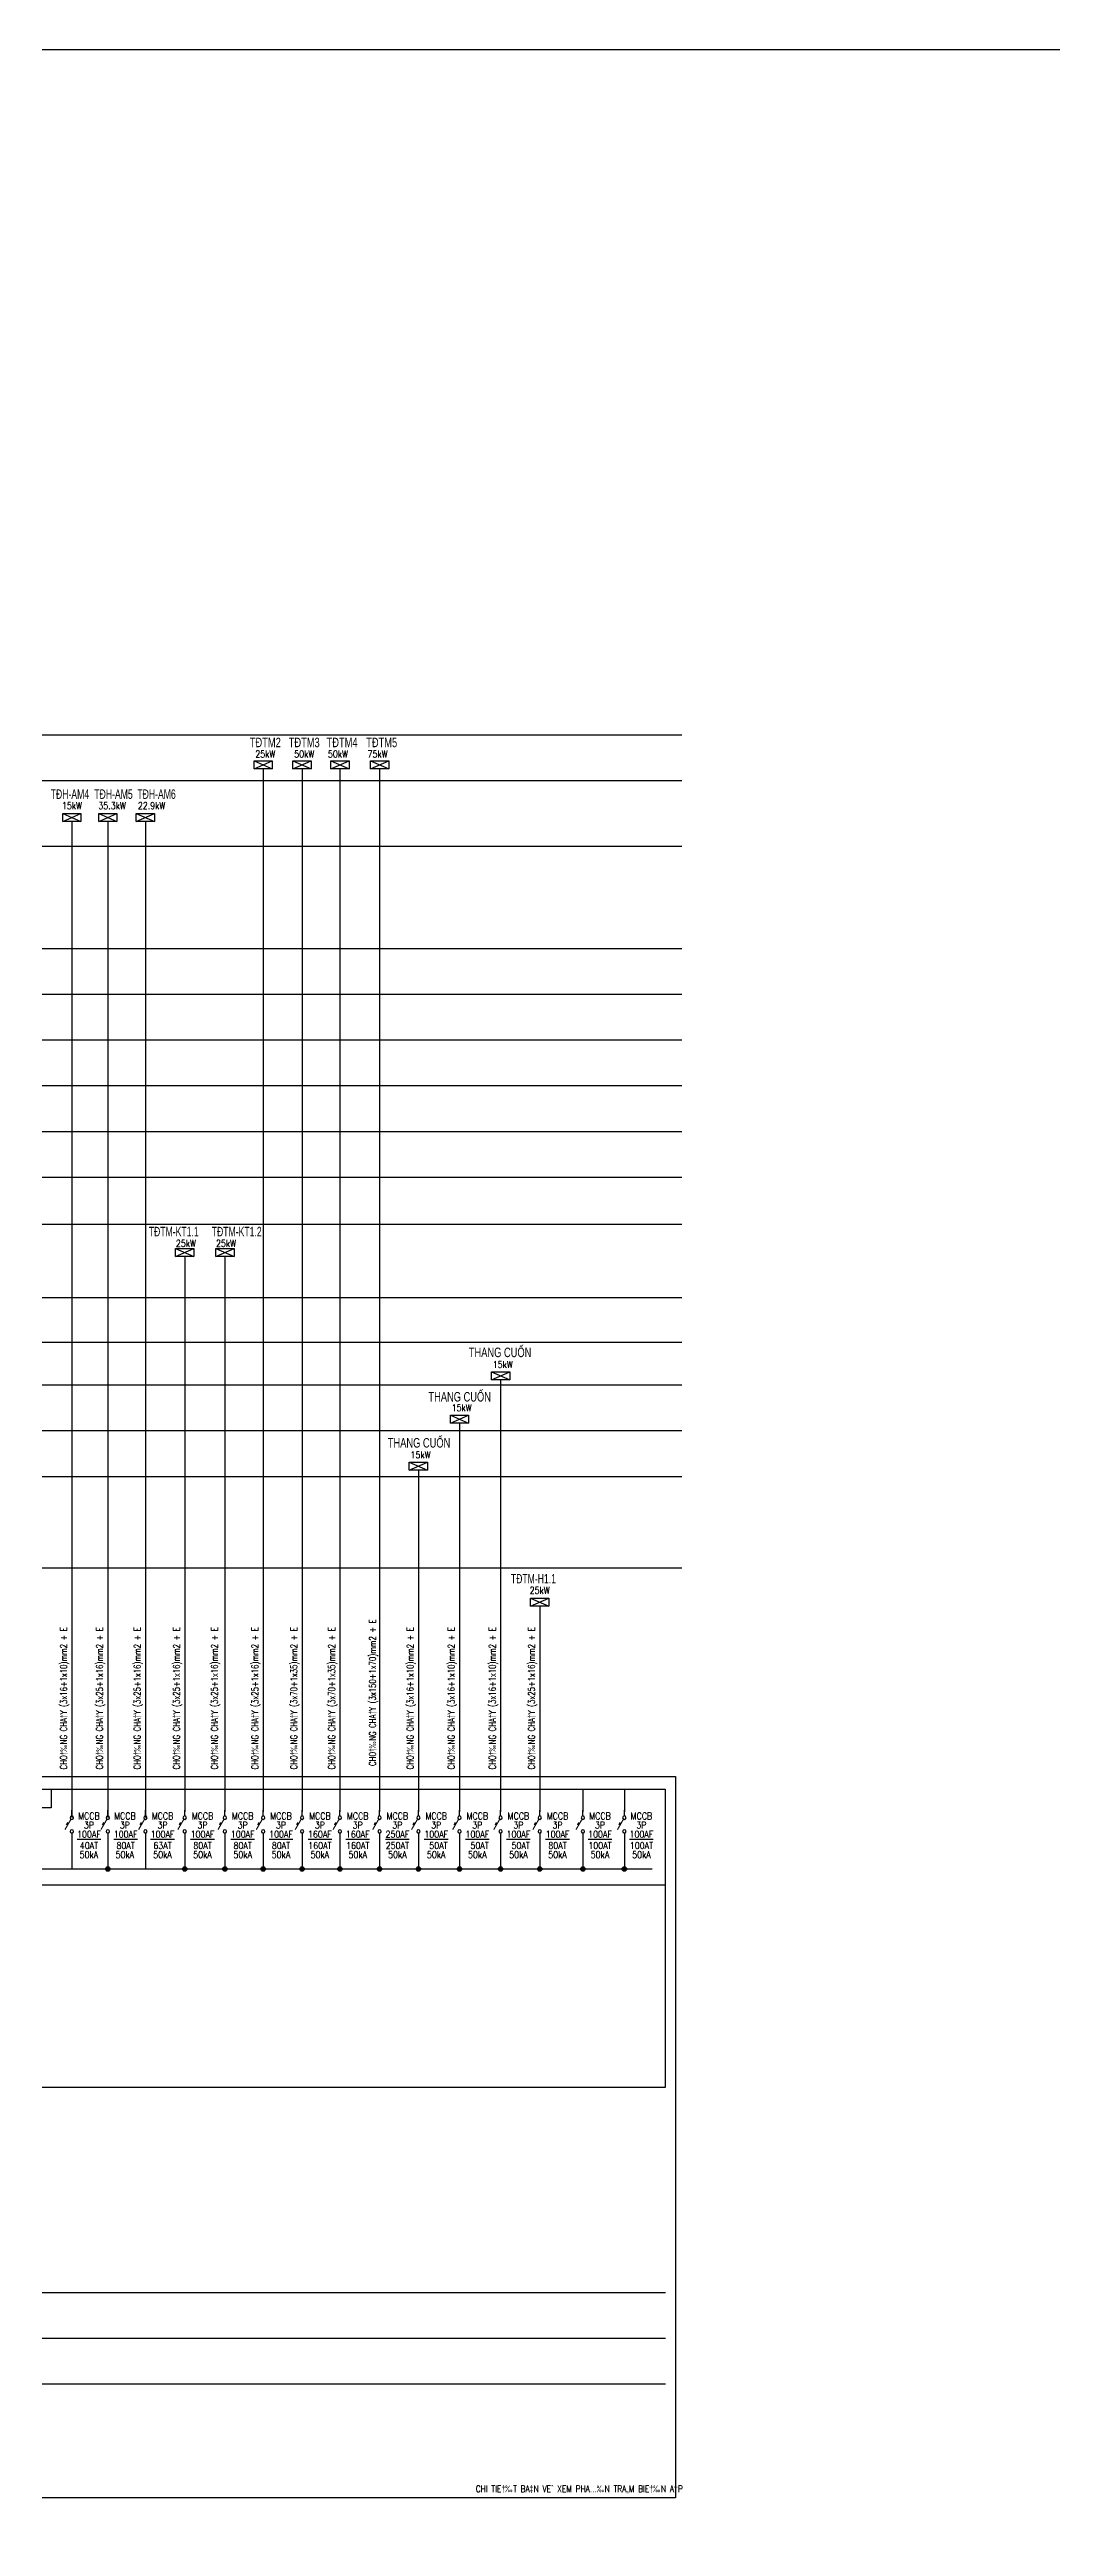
# Model space of a CAD drawing. Extents: x -5343388 to 7033982, y -486386 to 188356.
# Drawn here: x 777860 to 814743, y 97259 to 188356 of the extents above; entities that cross this region are included whole.
import ezdxf
from ezdxf.enums import TextEntityAlignment as Align

# ---------------------------------------------------------------- set-up
doc = ezdxf.new("R2010")
doc.units = 0
doc.header["$MEASUREMENT"] = 0
doc.linetypes.add('CENTER', pattern=[2, 1.25, -0.25, 0.25, -0.25])
for name, color, linetype in [('0-----E-equip', 2, 'Continuous'), ('0-----E-line', 4, 'Continuous'), ('0-----E-text', 3, 'Continuous'), ('TBD', 2, 'Continuous')]:
    doc.layers.add(name, color=color, linetype=linetype)
doc.styles.add('ROMANS', font='romans.shx', dxfattribs={"width": 0.8, "height": 250, "bigfont": 'vns.shx'})
doc.styles.add('ROMANS1', font='ROMANS1.shx')
doc.styles.add('STYLE3', font='')
doc.styles.get('STYLE3').set_extended_font_data('.VnArialH')
doc.linetypes.add('ZIGZAG', pattern='A,0.0001,-0.2,[131,ltypeshp.shx,S=0.2,R=0,X=-0.2,Y=0],-0.4,[131,ltypeshp.shx,S=0.2,R=180,X=0.2,Y=0],-0.2', length=0.8001)

# ---------------------------------------------------------------- blocks, each defined once
blk = doc.blocks.new('di2')
at = {"layer": 'TBD'}
for p, q in [((0, 1000), (0, 1250)), ((0, 250), (0, 0))]:
    blk.add_line(p, q, dxfattribs=at)
for points, const_width in [([(-37, 390), (-302, 850)], 50), ([(-177, 533), (-239, 641)], 60)]:
    blk.add_lwpolyline(points, dxfattribs=dict(at, const_width=const_width))
for centre in [(0, 925), (0, 325)]:
    blk.add_circle(centre, 75, dxfattribs=at)
blk = doc.blocks.new('p5')
at = {"layer": 'TBD'}
for p, q in [((-400, 175), (400, -175)), ((-400, 175), (400, 175)), ((-400, -175), (400, 175)), ((-400, -175), (-400, 175)), ((400, 175), (400, -175)), ((400, -175), (-400, -175))]:
    blk.add_line(p, q, dxfattribs=at)

msp = doc.modelspace()

# ---------------------------------------------------------------- hatches: boundary and pattern name
at = {"layer": '0-----E-line', "linetype": 'Continuous'}
h = msp.add_hatch(color=256, dxfattribs=at)
edge = h.paths.add_edge_path()
edge.add_arc((780003.08907, 121439.35937), 80.90172, 0, 360)
h = msp.add_hatch(color=256, dxfattribs=at)
edge = h.paths.add_edge_path()
edge.add_arc((782830.67841, 121439.35937), 80.90172, 0, 360)
h = msp.add_hatch(color=256, dxfattribs=at)
edge = h.paths.add_edge_path()
edge.add_arc((784308.06038, 121439.35937), 80.90172, 0, 360)
h = msp.add_hatch(color=256, dxfattribs=at)
edge = h.paths.add_edge_path()
edge.add_arc((785716.59417, 121439.35937), 80.90172, 0, 360)
h = msp.add_hatch(color=256, dxfattribs=at)
edge = h.paths.add_edge_path()
edge.add_arc((787147.54802, 121439.35937), 80.90172, 0, 360)
h = msp.add_hatch(color=256, dxfattribs=at)
edge = h.paths.add_edge_path()
edge.add_arc((788538.98365, 121439.35937), 80.90172, 0, 360)
h = msp.add_hatch(color=256, dxfattribs=at)
edge = h.paths.add_edge_path()
edge.add_arc((789996.62483, 121439.35937), 80.90172, 0, 360)
h = msp.add_hatch(color=256, dxfattribs=at)
edge = h.paths.add_edge_path()
edge.add_arc((791424.75006, 121439.35937), 80.90172, 0, 360)
h = msp.add_hatch(color=256, dxfattribs=at)
edge = h.paths.add_edge_path()
edge.add_arc((792936.75006, 121439.35937), 80.90172, 0, 360)
h = msp.add_hatch(color=256, dxfattribs=at)
edge = h.paths.add_edge_path()
edge.add_arc((794448.75006, 121439.35937), 80.90172, 0, 360)
h = msp.add_hatch(color=256, dxfattribs=at)
edge = h.paths.add_edge_path()
edge.add_arc((795886.64427, 121439.35937), 80.90172, 0, 360)
h = msp.add_hatch(color=256, dxfattribs=at)
edge = h.paths.add_edge_path()
edge.add_arc((797474.84237, 121439.35937), 80.90172, 0, 360)
h = msp.add_hatch(color=256, dxfattribs=at)
edge = h.paths.add_edge_path()
edge.add_arc((798999.03416, 121439.35937), 80.90172, 0, 360)

# ---------------------------------------------------------------- linework, layer by layer
for p, q in [((710091.86551, 163154.79817), (801114.749, 163154.79817)), ((710091.86551, 161474.79817), (801114.749, 161474.79817)), ((710091.86551, 159062.06771), (801114.749, 159062.06771)), ((710091.86551, 155289.42232), (801114.749, 155289.42232)), ((710091.86551, 153609.42232), (801114.749, 153609.42232)), ((710091.86551, 151929.42232), (801114.749, 151929.42232)), ((710091.86551, 150249.42232), (801114.749, 150249.42232)), ((710091.86551, 148569.42232), (801114.749, 148569.42232)), ((710091.86551, 146889.42232), (801114.749, 146889.42232)), ((710091.86551, 145151.57107), (801114.749, 145151.57107)), ((710091.86551, 142460.23625), (801114.749, 142460.23625)), ((710091.86551, 140818.91008), (801114.749, 140818.91008)), ((710091.86551, 139241.06127), (801114.749, 139241.06127)), ((710091.86551, 137561.06127), (801114.749, 137561.06127)), ((710091.86551, 135881.06127), (801114.749, 135881.06127)), ((710091.86551, 132521.06127), (801114.749, 132521.06127)), ((710091.86551, 105867.13514), (800518.37009, 105867.13514)), ((710091.86551, 104187.13514), (800518.37009, 104187.13514)), ((710091.86551, 102507.13514), (800518.37009, 102507.13514))]:
    msp.add_line(p, q)
at = {"color": 1, "linetype": 'CENTER', "ltscale": 10}
for p, q in [((718172.12655, 124376.4982), (800518.37009, 124376.4982)), ((777923.79407, 124376.4982), (777923.79407, 123684.99573)), ((800518.37009, 113412.4261), (800518.37009, 124376.4982)), ((777923.79407, 123684.99573), (776568.52572, 123684.99573)), ((710127.32097, 120863.26038), (800518.37009, 120863.26038)), ((744643.78554, 113412.4261), (800518.37009, 113412.4261))]:
    msp.add_line(p, q, dxfattribs=at)
msp.add_lwpolyline([(6016.37809, 188356.37426), (1372453.78938, 188356.37426), (1372453.78938, -486385.88005), (6016.37809, -486385.88005)], close=True)
at = {"color": 7, "linetype": 'ZIGZAG', "ltscale": 5}
msp.add_lwpolyline([(709718.74337, 124847.0789), (800883.96508, 124847.0789), (800883.96508, 98316.15715), (709718.74337, 98316.15715)], close=True, dxfattribs=at)
at = {"layer": '0-----E-line', "linetype": 'Continuous'}
for p, q in [((785716.59417, 161898.4278), (785716.59417, 123539.35937)), ((787147.54802, 161898.4278), (787147.54802, 123539.35937)), ((788538.98365, 161898.4278), (788538.98365, 123539.35937)), ((789996.62483, 161898.4278), (789996.62483, 123539.35937)), ((778680.25508, 159962.79817), (778680.25508, 124376.4982)), ((780003.08907, 159962.79817), (780003.08907, 124376.4982)), ((781387.3254, 159962.79817), (781387.3254, 124376.4982)), ((782830.67841, 143967.28348), (782830.67841, 123539.35937)), ((784308.06038, 143967.28348), (784308.06038, 123539.35937)), ((794448.75006, 139432.71256), (794448.75006, 123539.35937)), ((792936.75006, 137842.05444), (792936.75006, 123539.35937)), ((791424.75006, 136110.41835), (791424.75006, 123539.35937)), ((795886.64427, 131106.49293), (795886.64427, 123539.35937)), ((778680.25508, 124376.4982), (778680.25508, 123329.35937)), ((780003.08907, 124376.4982), (780003.08907, 123329.35937)), ((781387.3254, 124376.4982), (781387.3254, 123329.35937)), ((797474.84237, 124376.4982), (797474.84237, 123539.35937)), ((798999.03416, 124376.4982), (798999.03416, 123539.35937)), ((778680.25508, 122699.35937), (778680.25508, 121439.35937)), ((780003.08907, 122699.35937), (780003.08907, 121439.35937)), ((781387.3254, 122699.35937), (781387.3254, 121439.35937)), ((782830.67841, 122699.35937), (782830.67841, 121439.35937)), ((784308.06038, 122699.35937), (784308.06038, 121439.35937)), ((785716.59417, 122699.35937), (785716.59417, 121439.35937)), ((787147.54802, 122699.35937), (787147.54802, 121439.35937)), ((788538.98365, 122699.35937), (788538.98365, 121439.35937)), ((789996.62483, 122699.35937), (789996.62483, 121439.35937)), ((791424.75006, 122699.35937), (791424.75006, 121439.35937)), ((792936.75006, 122699.35937), (792936.75006, 121439.35937)), ((794448.75006, 122699.35937), (794448.75006, 121439.35937)), ((795886.64427, 122699.35937), (795886.64427, 121439.35937)), ((797474.84237, 122699.35937), (797474.84237, 121439.35937)), ((798999.03416, 122699.35937), (798999.03416, 121439.35937))]:
    msp.add_line(p, q, dxfattribs=at)
at = {"layer": '0-----E-line', "linetype": 'Continuous', "const_width": 42.46667}
msp.add_lwpolyline([(800026.0165, 121439.35937), (800026.0165, 121439.35937), (745131.42937, 121439.35937)], dxfattribs=at)
at = {"layer": '0-----E-line', "linetype": 'Continuous'}
for centre in [(780003.08907, 121439.35937), (782830.67841, 121439.35937), (784308.06038, 121439.35937), (785716.59417, 121439.35937), (787147.54802, 121439.35937), (788538.98365, 121439.35937), (789996.62483, 121439.35937), (791424.75006, 121439.35937), (792936.75006, 121439.35937), (794448.75006, 121439.35937), (795886.64427, 121439.35937), (797474.84237, 121439.35937), (798999.03416, 121439.35937)]:
    msp.add_circle(centre, 80.90172, dxfattribs=at)

# ---------------------------------------------------------------- block references
at = {"layer": '0-----E-equip', "xscale": 0.840000000083819, "yscale": 0.840000000083819, "zscale": 0.840000000083819}
for p in [(785716.59417, 162045.4278), (787147.54802, 162045.4278), (788538.98365, 162045.4278), (789996.62483, 162045.4278), (778680.25508, 160109.79817), (780003.08907, 160109.79817), (781387.3254, 160109.79817), (782830.67841, 144114.28348), (784308.06038, 144114.28348), (794448.75006, 139579.71256), (792936.75006, 137989.05444), (791424.75006, 136257.41835), (795886.64427, 131253.49293)]:
    msp.add_blockref('p5', p, dxfattribs=at)
at = {"layer": '0-----E-equip', "xscale": -0.840000000083819, "yscale": 0.8399999998509884, "zscale": 0.84, "rotation": 180}
for p in [(778680.25508, 123600.05343), (780003.08907, 123600.05343), (781387.3254, 123600.05343), (782830.67841, 123600.05343), (784308.06038, 123600.05343), (785716.59417, 123600.05343), (787147.54802, 123600.05343), (788538.98365, 123600.05343), (789996.62483, 123600.05343), (791424.75006, 123600.05343), (792936.75006, 123600.05343), (794448.75006, 123600.05343), (795886.64427, 123600.05343), (797474.84237, 123600.05343), (798999.03416, 123600.05343)]:
    msp.add_blockref('di2', p, dxfattribs=at)

# ---------------------------------------------------------------- texts
at = {"layer": '0-----E-text', "color": 6, "style": 'STYLE3'}
for s, width, p in [('t®tm2', 0.7, (785795.40898, 162697.68603)), ('t®tm3', 0.7, (787226.36284, 162697.68603)), ('t®tm4', 0.7, (788617.79847, 162697.68603)), ('t®tm5', 0.7, (790075.43964, 162697.68603)), ('t®H-am4', 0.65, (778609.196, 160796.88065)), ('t®H-am5', 0.65, (780212.38791, 160796.88065)), ('t®H-am6', 0.65, (781795.02967, 160796.88065)), ('t®tm-KT1.1', 0.65, (782426.89489, 144708.51505)), ('t®tm-KT1.2', 0.65, (784743.26729, 144708.51505)), ('thang cuèn', 0.7, (794429.23873, 140265.64074)), ('thang cuèn', 0.7, (792943.08685, 138632.59382)), ('thang cuèn', 0.7, (791449.17592, 136938.85922)), ('t®TM-H1.1', 0.65, (795655.59187, 131940.74369))]:
    msp.add_text(s, height=350, dxfattribs=dict(at, width=width)).set_placement(p, align=Align.CENTER)
at = {"layer": '0-----E-text', "style": 'ROMANS', "width": 0.85}
for s, p in [('25kW', (785795.40898, 162445.68603)), ('50kW', (787226.36284, 162445.68603)), ('50kW', (788466.95003, 162445.68603)), ('75kW', (789924.59121, 162445.68603)), ('15kW', (778685.05212, 160544.88065)), ('35.3kW', (780160.3297, 160544.88065)), ('22.9kW', (781612.0711, 160544.88065)), ('25kW', (782873.63349, 144452.53363)), ('25kW', (784351.01546, 144452.53363)), ('15kW', (794527.56487, 139992.59983)), ('15kW', (793015.56487, 138401.94171)), ('15kW', (791503.56487, 136670.30561)), ('25kW', (795886.64427, 131688.74369)), ('MCCB', (779308.75305, 123390.00548)), ('3P', (779308.75305, 123054.00548)), ('MCCB', (780631.58704, 123390.00548)), ('3P', (780631.58704, 123054.00548)), ('MCCB', (782015.82337, 123390.00548)), ('3P', (782015.82337, 123054.00548)), ('MCCB', (783485.87342, 123390.00548)), ('3P', (783485.87342, 123054.00548)), ('MCCB', (784963.25539, 123390.00548)), ('3P', (784963.25539, 123054.00548)), ('MCCB', (786371.78918, 123390.00548)), ('3P', (786371.78918, 123054.00548)), ('MCCB', (787802.74304, 123390.00548)), ('3P', (787802.74304, 123054.00548)), ('MCCB', (789194.17867, 123390.00548)), ('3P', (789194.17867, 123054.00548)), ('MCCB', (790651.81984, 123390.00548)), ('3P', (790651.81984, 123054.00548)), ('MCCB', (792079.94507, 123390.00548)), ('3P', (792079.94507, 123054.00548)), ('MCCB', (793591.94507, 123390.00548)), ('3P', (793591.94507, 123054.00548)), ('MCCB', (795103.94507, 123390.00548)), ('3P', (795103.94507, 123054.00548)), ('MCCB', (796541.83928, 123390.00548)), ('3P', (796541.83928, 123054.00548)), ('MCCB', (798103.19804, 123390.00548)), ('3P', (798103.19804, 123054.00548)), ('MCCB', (799627.38983, 123390.00548)), ('3P', (799627.38983, 123054.00548)), ('%%U100AF', (779308.75305, 122718.00548)), ('50kA', (779308.75305, 121966.00548)), ('40AT', (779308.75305, 122302.00548)), ('%%U100AF', (780658.28408, 122718.00548)), ('50kA', (780631.58704, 121966.00548)), ('80AT', (780658.28408, 122302.00548)), ('%%U100AF', (782015.82337, 122718.00548)), ('50kA', (782015.82337, 121966.00548)), ('63AT', (782015.82337, 122302.00548)), ('%%U100AF', (783485.87342, 122718.00548)), ('50kA', (783485.87342, 121966.00548)), ('80AT', (783485.87342, 122302.00548)), ('%%U100AF', (784963.25539, 122718.00548)), ('50kA', (784963.25539, 121966.00548)), ('80AT', (784963.25539, 122302.00548)), ('%%U100AF', (786371.78918, 122718.00548)), ('50kA', (786371.78918, 121966.00548)), ('80AT', (786371.78918, 122302.00548)), ('%%U160AF', (787802.74304, 122718.00548)), ('160AT', (787802.74304, 122302.00548)), ('50kA', (787802.74304, 121966.00548)), ('%%U160AF', (789194.17867, 122718.00548)), ('160AT', (789194.17867, 122302.00548)), ('50kA', (789194.17867, 121966.00548)), ('%%U250AF', (790651.81984, 122718.00548)), ('250AT', (790651.81984, 122302.00548)), ('50kA', (790651.81984, 121966.00548)), ('%%U100AF', (792079.94507, 122718.00548)), ('50kA', (792079.94507, 121966.00548)), ('50AT', (792163.81984, 122302.00548)), ('%%U100AF', (793591.94507, 122718.00548)), ('50kA', (793591.94507, 121966.00548)), ('50AT', (793675.81984, 122302.00548)), ('%%U100AF', (795103.94507, 122718.00548)), ('50kA', (795103.94507, 121966.00548)), ('50AT', (795187.81984, 122302.00548)), ('%%U100AF', (796541.83928, 122718.00548)), ('50kA', (796541.83928, 121966.00548)), ('80AT', (796541.83928, 122302.00548)), ('%%U100AF', (798103.19804, 122718.00548)), ('100AT', (798103.19804, 122302.00548)), ('50kA', (798103.19804, 121966.00548)), ('%%U100AF', (799627.38983, 122718.00548)), ('100AT', (799627.38983, 122302.00548)), ('50kA', (799627.38983, 121966.00548))]:
    msp.add_text(s, height=250, dxfattribs=at).set_placement(p, align=Align.MIDDLE_CENTER)
at = {"layer": '0-----E-text', "style": 'ROMANS1', "width": 0.75}
for s, p in [('CHO†‰NG CHA†Y (3x16+1x10)mm2 + E', (778502.06228, 127716.92853)), ('CHO†‰NG CHA†Y (3x25+1x16)mm2 + E', (779824.89628, 127716.92853)), ('CHO†‰NG CHA†Y (3x25+1x16)mm2 + E', (781209.1326, 127716.92853)), ('CHO†‰NG CHA†Y (3x25+1x16)mm2 + E', (782652.48561, 127716.92853)), ('CHO†‰NG CHA†Y (3x25+1x16)mm2 + E', (784049.40111, 127716.92853)), ('CHO†‰NG CHA†Y (3x25+1x16)mm2 + E', (785538.40137, 127716.92853)), ('CHO†‰NG CHA†Y (3x70+1x35)mm2 + E', (786969.35523, 127716.92853)), ('CHO†‰NG CHA†Y (3x70+1x35)mm2 + E', (788360.79086, 127716.92853)), ('CHO†‰NG CHA†Y (3x150+1x70)mm2 + E', (789862.0231, 127924.45287)), ('CHO†‰NG CHA†Y (3x16+1x10)mm2 + E', (791246.55726, 127716.92853)), ('CHO†‰NG CHA†Y (3x16+1x10)mm2 + E', (792758.55726, 127716.92853)), ('CHO†‰NG CHA†Y (3x16+1x10)mm2 + E', (794270.55726, 127716.92853)), ('CHO†‰NG CHA†Y (3x25+1x16)mm2 + E', (795708.45147, 127716.92853))]:
    msp.add_text(s, height=250, rotation=90, dxfattribs=at).set_placement(p, align=Align.CENTER)
at = {"layer": '0-----E-text', "style": 'ROMANS1', "width": 0.8}
msp.add_text('CHI TIE†‰T BA‡N VEˆ XEM PHA…‰N TRA„M BIE†‰N A†P', height=250, dxfattribs=at).set_placement((793536.08938, 98518.25926))

doc.saveas('drawing.dxf')
